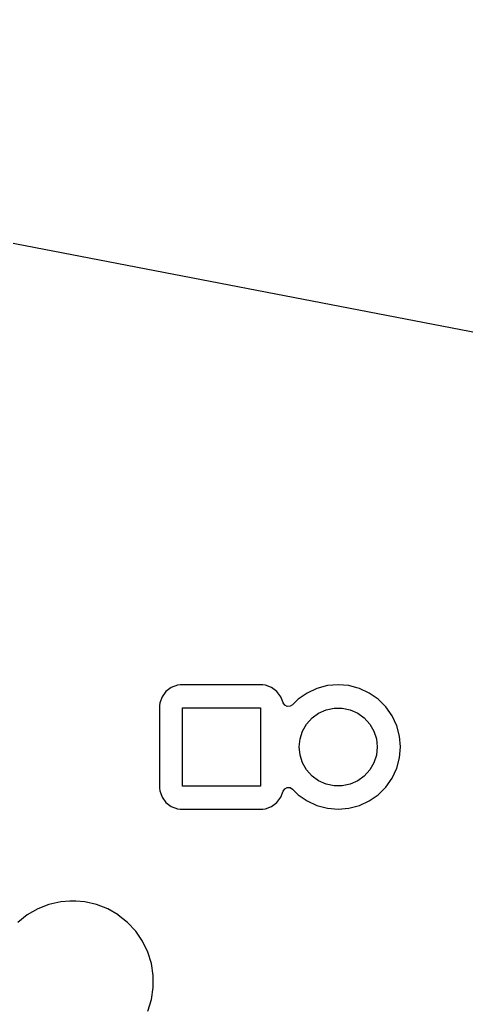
# Model space of a CAD drawing. Extents: x 41 to 271, y -133 to -23.
# Drawn here: x 140.64 to 150.36, y -49.61 to -28.11 of the extents above; entities that cross this region are included whole.
import ezdxf

# ---------------------------------------------------------------- set-up
doc = ezdxf.new("R2010")
doc.units = 0
doc.layers.add('BLACK', color=7, linetype='CONTINUOUS')

msp = doc.modelspace()

# ---------------------------------------------------------------- linework, layer by layer
at = {"layer": 'BLACK', "linetype": 'CONTINUOUS'}
for p, q in [((115.211, -28.1145), (151.15, -35.0294)), ((143.821, -42.7345), (143.735, -42.8497)), ((143.937, -42.6482), (143.821, -42.7345)), ((144.072, -42.5979), (143.937, -42.6482)), ((144.131, -42.5915), (144.072, -42.5979)), ((145.927, -42.5915), (144.131, -42.5915)), ((145.986, -42.5979), (145.927, -42.5915)), ((145.927, -42.5915), (145.927, -42.5915)), ((146.121, -42.6482), (145.986, -42.5979)), ((146.237, -42.7345), (146.121, -42.6482)), ((146.323, -42.8497), (146.237, -42.7345)), ((146.891, -42.768), (146.698, -42.9035)), ((147.105, -42.6681), (146.891, -42.768)), ((147.334, -42.6069), (147.105, -42.6681)), ((147.569, -42.5863), (147.334, -42.6069)), ((147.804, -42.6069), (147.569, -42.5863)), ((147.972, -42.6517), (147.804, -42.6069)), ((148.033, -42.6681), (147.972, -42.6517)), ((148.247, -42.768), (148.033, -42.6681)), ((148.44, -42.9035), (148.247, -42.768)), ((143.735, -42.8497), (143.685, -42.9845)), ((146.365, -42.9619), (146.323, -42.8497)), ((146.372, -42.9811), (146.365, -42.9619)), ((146.407, -43.0315), (146.372, -42.9811)), ((146.698, -42.9035), (146.576, -43.0254)), ((148.607, -43.0706), (148.44, -42.9035)), ((143.685, -42.9845), (143.678, -43.0441)), ((143.678, -43.0441), (143.678, -44.8399)), ((144.179, -44.792), (144.179, -43.092)), ((144.179, -43.092), (145.879, -43.092)), ((145.879, -43.092), (145.879, -44.792)), ((146.462, -43.0589), (146.407, -43.0315)), ((146.523, -43.0567), (146.462, -43.0589)), ((146.576, -43.0254), (146.523, -43.0567)), ((147.144, -43.2059), (147.306, -43.1336)), ((147.306, -43.1336), (147.48, -43.0967)), ((147.48, -43.0967), (147.658, -43.0967)), ((147.658, -43.0967), (147.832, -43.1336)), ((147.832, -43.1336), (147.994, -43.2059)), ((148.743, -43.2642), (148.607, -43.0706)), ((146.881, -43.4424), (147, -43.3103)), ((147, -43.3103), (147.144, -43.2059)), ((147.994, -43.2059), (148.138, -43.3103)), ((148.138, -43.3103), (148.257, -43.4424)), ((148.843, -43.4783), (148.743, -43.2642)), ((146.738, -43.7653), (146.792, -43.5963)), ((146.792, -43.5963), (146.881, -43.4424)), ((148.257, -43.4424), (148.346, -43.5963)), ((148.346, -43.5963), (148.4, -43.7653)), ((148.904, -43.7066), (148.843, -43.4783)), ((146.719, -43.942), (146.738, -43.7653)), ((148.4, -43.7653), (148.419, -43.942)), ((148.925, -43.942), (148.904, -43.7066)), ((146.738, -44.1187), (146.719, -43.942)), ((148.419, -43.942), (148.4, -44.1187)), ((148.904, -44.1774), (148.925, -43.942)), ((146.792, -44.2877), (146.738, -44.1187)), ((148.4, -44.1187), (148.346, -44.2877)), ((148.843, -44.4057), (148.904, -44.1774)), ((146.881, -44.4416), (146.792, -44.2877)), ((147, -44.5737), (146.881, -44.4416)), ((148.257, -44.4416), (148.138, -44.5737)), ((148.346, -44.2877), (148.257, -44.4416)), ((148.743, -44.6198), (148.843, -44.4057)), ((147.144, -44.6781), (147, -44.5737)), ((147.306, -44.7504), (147.144, -44.6781)), ((147.994, -44.6781), (147.832, -44.7504)), ((148.138, -44.5737), (147.994, -44.6781)), ((148.607, -44.8134), (148.743, -44.6198)), ((143.678, -44.8399), (143.685, -44.8995)), ((143.685, -44.8995), (143.706, -44.9547)), ((145.879, -44.792), (144.179, -44.792)), ((146.323, -45.0343), (146.372, -44.9029)), ((146.372, -44.9029), (146.407, -44.8525)), ((146.407, -44.8525), (146.462, -44.8251)), ((146.462, -44.8251), (146.523, -44.8273)), ((146.523, -44.8273), (146.576, -44.8586)), ((146.576, -44.8586), (146.698, -44.9805)), ((147.48, -44.7873), (147.306, -44.7504)), ((147.658, -44.7873), (147.48, -44.7873)), ((147.832, -44.7504), (147.658, -44.7873)), ((148.44, -44.9805), (148.607, -44.8134)), ((143.706, -44.9547), (143.735, -45.0343)), ((143.735, -45.0343), (143.821, -45.1495)), ((146.237, -45.1495), (146.323, -45.0343)), ((146.698, -44.9805), (146.891, -45.116)), ((146.891, -45.116), (147.105, -45.2159)), ((148.033, -45.2159), (148.247, -45.116)), ((148.247, -45.116), (148.44, -44.9805)), ((143.821, -45.1495), (143.937, -45.2358)), ((143.937, -45.2358), (144.072, -45.2861)), ((144.072, -45.2861), (144.131, -45.2925)), ((144.131, -45.2925), (145.927, -45.2925)), ((145.927, -45.2925), (145.986, -45.2861)), ((145.986, -45.2861), (146.121, -45.2358)), ((146.121, -45.2358), (146.237, -45.1495)), ((147.105, -45.2159), (147.334, -45.2771)), ((147.334, -45.2771), (147.569, -45.2977)), ((147.569, -45.2977), (147.804, -45.2771)), ((147.804, -45.2771), (148.033, -45.2159)), ((141.029, -47.4662), (140.802, -47.5974)), ((141.273, -47.3703), (141.029, -47.4662)), ((141.529, -47.3119), (141.273, -47.3703)), ((141.725, -47.2972), (141.529, -47.3119)), ((141.856, -47.2972), (141.725, -47.2972)), ((141.725, -47.2972), (141.725, -47.2972)), ((142.052, -47.3119), (141.856, -47.2972)), ((141.856, -47.2972), (141.856, -47.2972)), ((142.308, -47.3703), (142.052, -47.3119)), ((142.552, -47.4662), (142.308, -47.3703)), ((142.779, -47.5974), (142.552, -47.4662)), ((140.802, -47.5974), (140.596, -47.7609)), ((142.782, -47.5999), (142.779, -47.5974)), ((142.984, -47.7609), (142.782, -47.5999)), ((143.163, -47.9533), (142.984, -47.7609)), ((142.984, -47.7609), (142.984, -47.7609)), ((142.984, -47.7609), (142.984, -47.7609)), ((143.311, -48.17), (143.163, -47.9533)), ((143.163, -47.9533), (143.163, -47.9533)), ((143.163, -47.9533), (143.163, -47.9533)), ((143.424, -48.4064), (143.311, -48.17)), ((143.502, -48.6571), (143.424, -48.4064)), ((143.541, -48.9166), (143.502, -48.6571)), ((143.541, -49.1789), (143.541, -48.9166)), ((143.502, -49.4384), (143.541, -49.1789)), ((143.424, -49.6891), (143.502, -49.4384))]:
    msp.add_line(p, q, dxfattribs=at)

doc.saveas('drawing.dxf')
